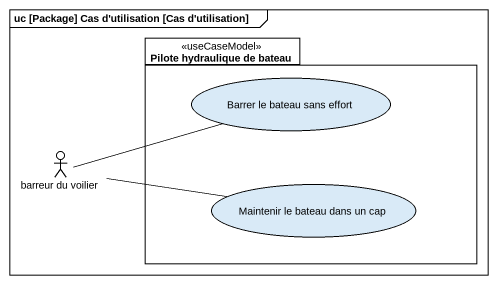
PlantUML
@startuml
mainframe uc [Package] Cas d'utilisation [Cas d'utilisation]
package "Pilote hydraulique de bateau" as Pilote_hydraulique_de_bateau <<useCaseModel>> {
  usecase "Barrer le bateau sans effort" as Barrer_le_bateau_sans_effort
  usecase "Maintenir le bateau dans un cap" as Maintenir_le_bateau_dans_un
}
actor "barreur du voilier" as barreur_du_voilier
barreur_du_voilier -right- Barrer_le_bateau_sans_effort
barreur_du_voilier -right- Maintenir_le_bateau_dans_un
@enduml
